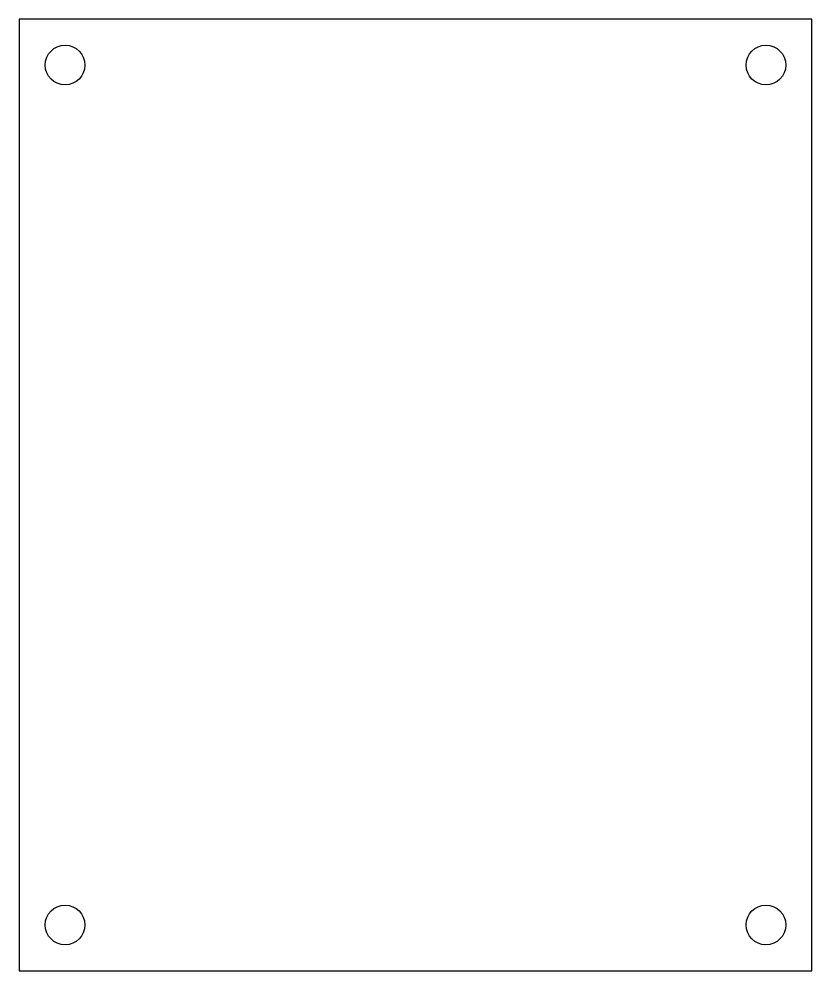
# Model space of a CAD drawing. Header units: millimetres. Extents: x -29 to 21, y -30 to 30.
import ezdxf

# ---------------------------------------------------------------- set-up
doc = ezdxf.new("R2010")
doc.units = ezdxf.units.MM

msp = doc.modelspace()

# ---------------------------------------------------------------- linework, layer by layer
at = {"color": 7, "linetype": 'Continuous', "lineweight": 25}
for p, q in [((21, 30), (-29, 30)), ((-29, 30), (-29, -30)), ((21, -30), (21, 30)), ((-29, -30), (21, -30))]:
    msp.add_line(p, q, dxfattribs=at)
for centre in [(-26.1, 27.1), (18.1, 27.1), (-26.1, -27.1), (18.1, -27.1)]:
    msp.add_circle(centre, 1.25, dxfattribs=at)

doc.saveas('drawing.dxf')
